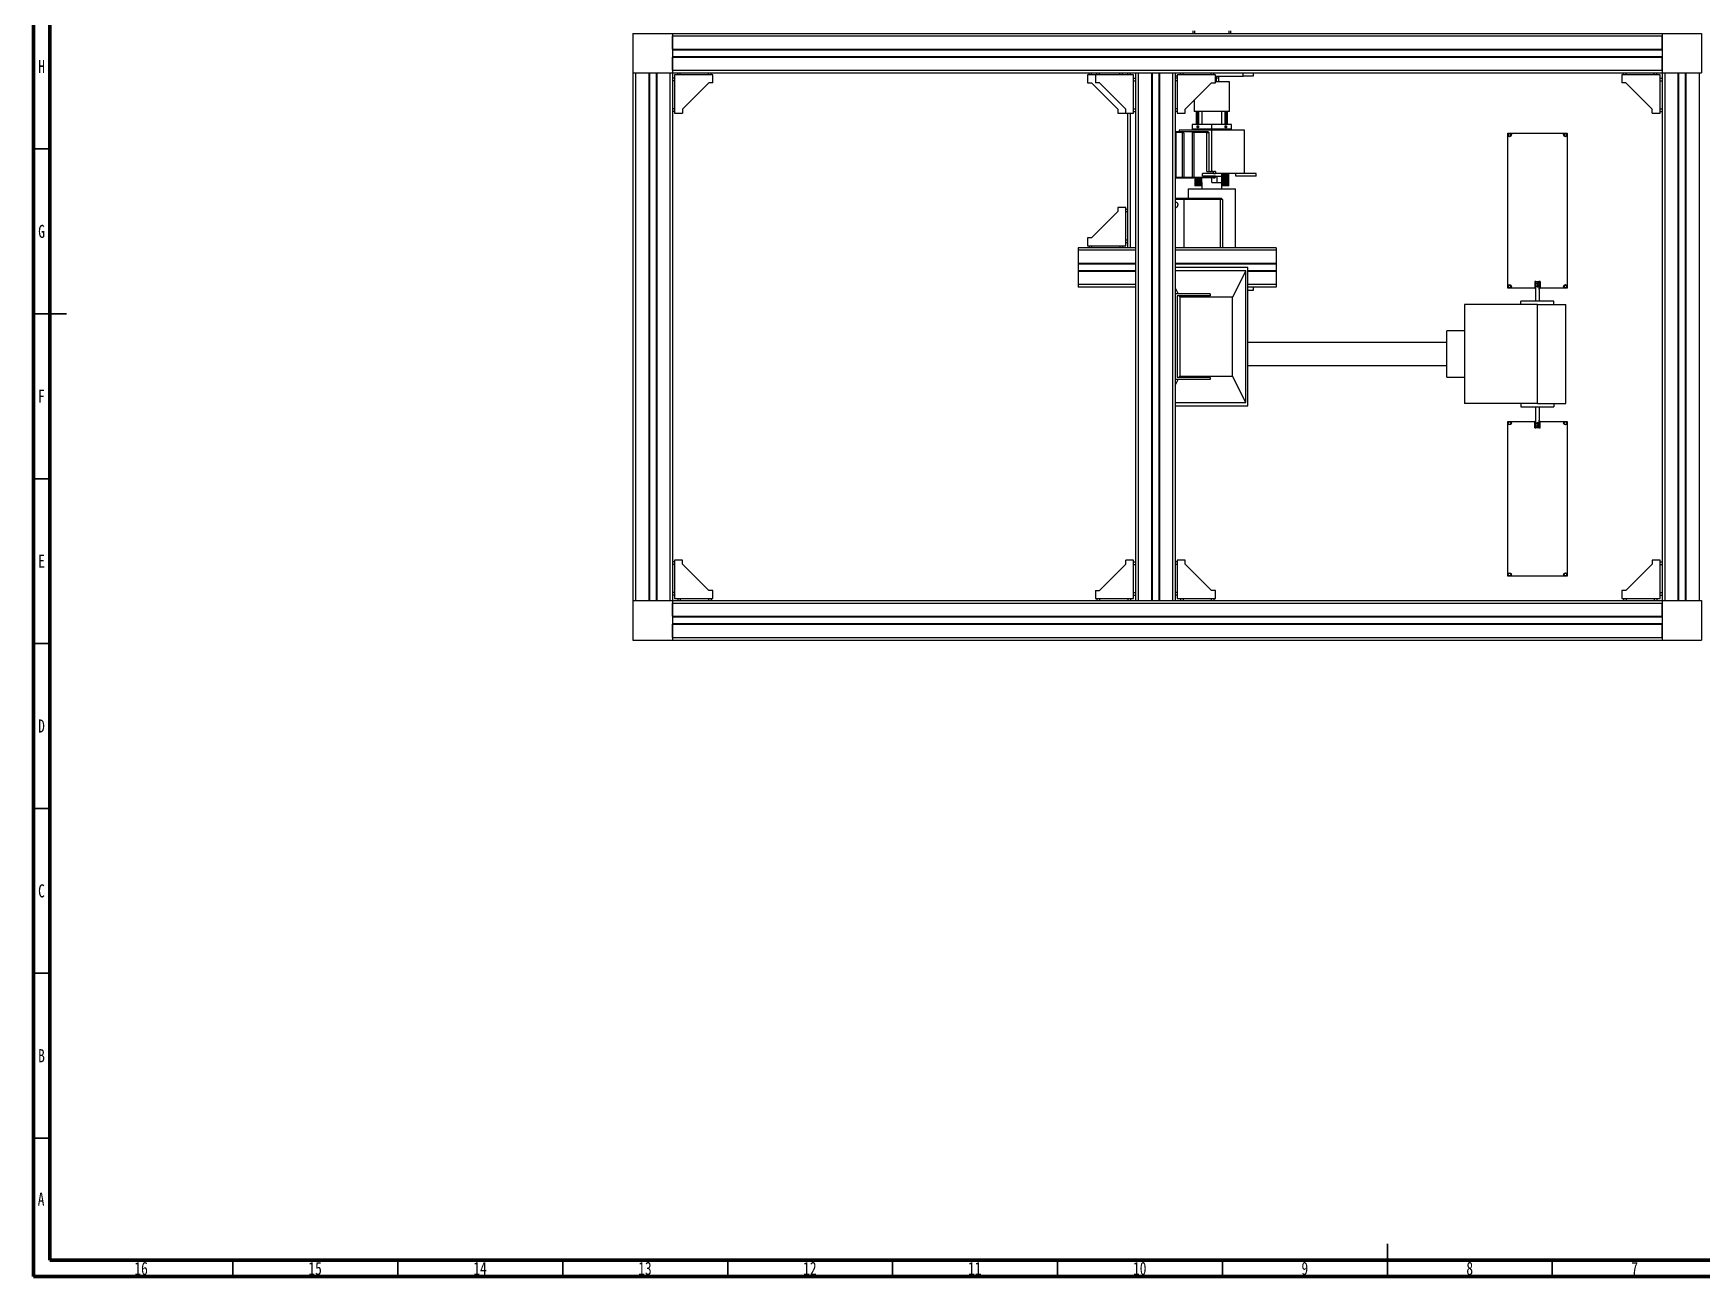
# Model space of a CAD drawing. Header units: millimetres. Extents: x 15 to 836, y 5 to 589.
# Drawn here: x 15 to 521, y 5 to 382 of the extents above; entities that cross this region are included whole.
import ezdxf

# ---------------------------------------------------------------- set-up
doc = ezdxf.new("R2010")
doc.units = ezdxf.units.MM
doc.styles.add('SLDTEXTSTYLE0', font='TXT', dxfattribs={"width": 0.75})

msp = doc.modelspace()

# ---------------------------------------------------------------- linework, layer by layer
at = {"color": 7, "linetype": 'Continuous', "lineweight": 70}
for p, q in [((15, 5), (15, 589)), ((20, 10), (20, 584)), ((831, 10), (20, 10)), ((836, 5), (15, 5))]:
    msp.add_line(p, q, dxfattribs=at)
at = {"color": 7, "linetype": 'Continuous', "lineweight": 25}
for p, q in [((196.77, 382.06), (196.77, 370.06)), ((196.77, 382.06), (208.77, 382.06)), ((208.77, 382.06), (208.77, 370.06)), ((208.77, 382.06), (508.77, 382.06)), ((208.77, 381.26), (508.77, 381.26)), ((208.77, 377.26), (208.77, 381.26)), ((366.57, 382.06), (366.57, 382.8)), ((366.97, 382.8), (366.97, 382.06)), ((377.57, 382.06), (377.57, 382.8)), ((377.97, 382.8), (377.97, 382.06)), ((508.77, 382.06), (520.77, 382.06)), ((508.77, 382.06), (508.77, 370.06)), ((508.77, 377.26), (508.77, 381.26)), ((520.77, 382.06), (520.77, 370.06)), ((208.77, 377.26), (508.77, 377.26)), ((208.77, 377.06), (508.77, 377.06)), ((208.77, 375.06), (508.77, 375.06)), ((208.77, 374.86), (508.77, 374.86)), ((208.77, 370.86), (208.77, 374.86)), ((508.77, 370.86), (508.77, 374.86)), ((196.77, 370.06), (208.77, 370.06)), ((196.77, 370.06), (196.77, 210.06)), ((197.57, 370.06), (197.57, 210.06)), ((197.57, 370.06), (201.57, 370.06)), ((201.57, 370.06), (201.57, 210.06)), ((201.77, 370.06), (201.77, 210.06)), ((203.77, 370.06), (203.77, 210.06)), ((203.97, 370.06), (203.97, 210.06)), ((203.97, 370.06), (207.97, 370.06)), ((207.97, 370.06), (207.97, 210.06)), ((208.77, 370.86), (508.77, 370.86)), ((208.77, 370.06), (208.77, 210.06)), ((208.77, 370.06), (349.17, 370.06)), ((220.97, 369.46), (209.37, 369.46)), ((209.37, 369.46), (209.37, 357.86)), ((210.34, 369.46), (210.34, 370.06)), ((211.14, 369.46), (211.14, 370.06)), ((219.69, 369.46), (219.69, 370.06)), ((220.49, 369.46), (220.49, 370.06)), ((220.97, 367.06), (220.97, 369.46)), ((334.57, 369.46), (334.57, 367.06)), ((336.97, 369.46), (334.57, 369.46)), ((335.04, 369.46), (335.04, 370.06)), ((335.84, 369.46), (335.84, 370.06)), ((336.97, 369.46), (336.97, 367.06)), ((348.57, 369.46), (336.97, 369.46)), ((337.44, 369.46), (337.44, 370.06)), ((338.24, 369.46), (338.24, 370.06)), ((344.39, 369.46), (344.39, 370.06)), ((345.19, 369.46), (345.19, 370.06)), ((346.77, 369.46), (346.77, 370.06)), ((346.79, 369.46), (346.79, 370.06)), ((347.59, 369.46), (347.59, 370.06)), ((348.57, 357.86), (348.57, 369.46)), ((349.17, 370.06), (349.17, 210.06)), ((349.17, 370.06), (349.97, 370.06)), ((349.97, 370.06), (349.97, 210.06)), ((349.97, 370.06), (353.97, 370.06)), ((353.97, 370.06), (353.97, 210.06)), ((353.97, 370.06), (354.17, 370.06)), ((354.17, 370.06), (354.17, 210.06)), ((354.17, 370.06), (356.17, 370.06)), ((356.17, 370.06), (356.17, 210.06)), ((356.17, 370.06), (356.37, 370.06)), ((356.37, 370.06), (356.37, 210.06)), ((356.37, 370.06), (360.37, 370.06)), ((360.37, 370.06), (360.37, 210.06)), ((360.37, 370.06), (361.17, 370.06)), ((361.17, 370.06), (361.17, 210.06)), ((361.17, 370.06), (508.77, 370.06)), ((361.77, 369.46), (361.77, 357.86)), ((373.37, 369.46), (361.77, 369.46)), ((362.74, 369.46), (362.74, 370.06)), ((363.54, 369.46), (363.54, 370.06)), ((372.09, 369.46), (372.09, 370.06)), ((372.89, 369.46), (372.89, 370.06)), ((373.37, 367.06), (373.37, 369.46)), ((381.77, 369.06), (381.77, 370.06)), ((384.77, 370.06), (384.77, 369.06)), ((496.57, 369.46), (496.57, 367.06)), ((508.17, 369.46), (496.57, 369.46)), ((497.04, 369.46), (497.04, 370.06)), ((497.84, 369.46), (497.84, 370.06)), ((506.39, 369.46), (506.39, 370.06)), ((507.19, 369.46), (507.19, 370.06)), ((508.17, 357.86), (508.17, 369.46)), ((508.77, 370.06), (520.77, 370.06)), ((508.77, 370.06), (508.77, 210.06)), ((509.57, 370.06), (509.57, 210.06)), ((509.57, 370.06), (513.57, 370.06)), ((513.57, 370.06), (513.57, 210.06)), ((513.77, 370.06), (513.77, 210.06)), ((515.77, 370.06), (515.77, 210.06)), ((515.97, 370.06), (515.97, 210.06)), ((515.97, 370.06), (519.97, 370.06)), ((519.97, 370.06), (519.97, 210.06)), ((209.37, 368.49), (208.77, 368.49)), ((209.37, 367.69), (208.77, 367.69)), ((219.77, 367.06), (211.77, 359.06)), ((220.97, 367.06), (219.77, 367.06)), ((334.57, 367.06), (335.77, 367.06)), ((335.77, 367.06), (343.77, 359.06)), ((338.17, 367.06), (336.97, 367.06)), ((346.17, 359.06), (338.17, 367.06)), ((348.57, 368.49), (349.17, 368.49)), ((348.57, 367.69), (349.17, 367.69)), ((361.77, 369.06), (361.17, 369.06)), ((361.77, 368.49), (361.17, 368.49)), ((361.77, 367.69), (361.17, 367.69)), ((364.17, 359.06), (372.17, 367.06)), ((372.17, 367.06), (373.37, 367.06)), ((373.37, 369.06), (381.77, 369.06)), ((377.67, 367.4), (373.37, 367.4)), ((373.57, 368.5), (373.57, 367.4)), ((374.27, 368.5), (373.57, 368.5)), ((373.67, 369), (373.67, 369.06)), ((374.27, 369), (373.67, 369)), ((374.27, 369), (374.27, 368.5)), ((374.27, 368.5), (374.27, 367.4)), ((377.67, 358.4), (377.67, 367.4)), ((384.77, 369.06), (381.77, 369.06)), ((497.77, 367.06), (496.57, 367.06)), ((505.77, 359.06), (497.77, 367.06)), ((508.17, 368.49), (508.77, 368.49)), ((508.17, 367.69), (508.77, 367.69)), ((209.37, 359.14), (208.77, 359.14)), ((348.57, 359.14), (349.17, 359.14)), ((361.77, 359.14), (361.17, 359.14)), ((366.87, 361.76), (366.87, 358.4)), ((508.17, 359.14), (508.77, 359.14)), ((209.37, 358.34), (208.77, 358.34)), ((209.37, 357.86), (211.77, 357.86)), ((211.77, 359.06), (211.77, 357.86)), ((343.77, 359.06), (343.77, 357.86)), ((343.77, 357.86), (346.17, 357.86)), ((346.17, 357.86), (346.17, 359.06)), ((346.17, 357.86), (348.57, 357.86)), ((346.77, 317.06), (346.77, 357.86)), ((347.57, 317.06), (347.57, 357.86)), ((348.57, 358.34), (349.17, 358.34)), ((361.77, 358.34), (361.17, 358.34)), ((361.77, 357.86), (364.17, 357.86)), ((364.17, 357.86), (364.17, 359.06)), ((366.27, 354.44), (366.27, 353.04)), ((372.27, 354.44), (366.27, 354.44)), ((377.67, 358.4), (366.87, 358.4)), ((367.5, 358.24), (367.5, 354.44)), ((367.5, 358.24), (367.67, 358.24)), ((367.67, 358.24), (367.67, 354.44)), ((367.67, 358.24), (367.88, 358.24)), ((367.88, 358.24), (368.09, 358.24)), ((367.88, 358.24), (367.88, 354.44)), ((368.08, 358.24), (368.29, 358.24)), ((368.09, 354.44), (368.09, 358.24)), ((368.29, 354.44), (368.29, 358.24)), ((368.29, 358.24), (368.34, 358.24)), ((368.34, 354.44), (368.34, 358.24)), ((369.27, 358.4), (369.27, 354.44)), ((372.27, 353.04), (372.27, 354.44)), ((378.27, 354.44), (372.27, 354.44)), ((375.27, 354.44), (375.27, 358.4)), ((376.19, 358.24), (376.19, 354.44)), ((376.19, 358.24), (376.4, 358.24)), ((376.4, 358.24), (376.61, 358.24)), ((376.4, 358.24), (376.4, 354.44)), ((376.61, 354.44), (376.61, 358.24)), ((376.61, 358.24), (376.76, 358.24)), ((376.76, 358.24), (376.97, 358.24)), ((376.76, 358.24), (376.76, 354.44)), ((376.97, 354.44), (376.97, 358.24)), ((376.97, 358.24), (377.03, 358.24)), ((377.03, 354.44), (377.03, 358.24)), ((378.27, 353.04), (378.27, 354.44)), ((505.77, 357.86), (505.77, 359.06)), ((505.77, 357.86), (508.17, 357.86)), ((508.17, 358.34), (508.77, 358.34)), ((362.17, 352.24), (361.17, 352.24)), ((361.17, 352.21), (363.39, 352.21)), ((361.37, 352.01), (361.37, 338.41)), ((363.34, 352.01), (361.37, 352.01)), ((362.37, 352.72), (362.37, 352.23)), ((372.27, 352.72), (362.37, 352.72)), ((363.34, 338.41), (363.34, 352.01)), ((366.39, 352.2), (363.39, 352.21)), ((363.39, 352.21), (363.76, 351.83)), ((363.76, 351.83), (363.76, 338.41)), ((372.27, 353.04), (366.27, 353.04)), ((366.39, 352.2), (370.8, 352.2)), ((366.41, 352.17), (366.39, 352.2)), ((366.41, 338.4), (366.41, 352.17)), ((370.8, 352), (366.83, 352)), ((366.83, 352), (366.83, 338.4)), ((366.87, 353.04), (366.87, 352.72)), ((368.26, 353.74), (367.8, 353.74)), ((370.8, 352.2), (370.8, 352)), ((370.8, 340.2), (370.8, 352)), ((371.2, 352.2), (371.4, 352)), ((371.2, 352.2), (371.2, 352.2)), ((371.2, 352.2), (371.4, 352)), ((371.4, 352), (371.4, 340.2)), ((371.4, 352), (371.4, 352)), ((378.27, 353.04), (372.27, 353.04)), ((372.27, 352.72), (372.27, 353.04)), ((382.17, 352.72), (372.27, 352.72)), ((372.27, 340.2), (372.27, 352.72)), ((376.27, 353.74), (376.74, 353.74)), ((377.67, 352.72), (377.67, 353.04)), ((382.17, 339.6), (382.17, 352.72)), ((462, 351.79), (480, 351.79)), ((462, 304.79), (462, 351.79)), ((480, 351.79), (480, 304.79)), ((372.8, 339.6), (369.4, 339.6)), ((369.4, 338.8), (369.4, 339.6)), ((370.8, 340.2), (372.8, 340.2)), ((371.42, 340.2), (371.4, 340.2)), ((372.8, 339.6), (372.8, 340.2)), ((373.4, 340.2), (373.4, 340.2)), ((373.4, 340.2), (373.4, 339.6)), ((381.97, 339.6), (373.4, 339.6)), ((375.27, 338.8), (375.27, 339.6)), ((375.38, 339.6), (375.38, 335.8)), ((375.59, 335.8), (375.59, 339.6)), ((375.8, 335.8), (375.8, 339.6)), ((375.85, 339.6), (375.85, 335.8)), ((375.98, 339.6), (375.98, 335.8)), ((376.19, 335.8), (376.19, 339.6)), ((376.4, 335.8), (376.4, 339.6)), ((376.41, 339.6), (376.41, 335.8)), ((376.54, 339.6), (376.54, 335.8)), ((376.75, 335.8), (376.75, 339.6)), ((376.96, 335.8), (376.96, 339.6)), ((376.97, 339.6), (376.97, 335.8)), ((377.18, 335.8), (377.18, 339.6)), ((377.39, 335.8), (377.39, 339.6)), ((379.57, 338.8), (379.57, 339.6)), ((385.67, 339.6), (381.97, 339.6)), ((385.67, 338.8), (385.67, 339.6)), ((363.67, 338.21), (361.17, 338.21)), ((362.17, 338.17), (361.17, 338.17)), ((361.37, 338.41), (363.34, 338.41)), ((362.17, 338.21), (362.17, 338.17)), ((362.17, 338.17), (362.21, 338.21)), ((363.57, 338.45), (363.67, 338.21)), ((366.67, 338.2), (363.67, 338.21)), ((363.76, 338.41), (366.41, 338.4)), ((365.07, 334.86), (365.07, 332.06)), ((365.07, 334.86), (379.47, 334.86)), ((366.6, 338.35), (366.67, 338.2)), ((372.8, 338.2), (366.67, 338.2)), ((366.83, 338.4), (372.8, 338.4)), ((367.14, 338.2), (367.14, 335.8)), ((367.35, 335.8), (367.14, 335.8)), ((367.35, 335.8), (367.35, 338.2)), ((367.56, 335.8), (367.35, 335.8)), ((367.56, 335.8), (367.56, 338.2)), ((367.58, 338.2), (367.58, 335.8)), ((367.71, 335.8), (367.58, 335.8)), ((367.71, 338.2), (367.71, 335.8)), ((367.92, 335.8), (367.71, 335.8)), ((367.92, 335.8), (367.92, 338.2)), ((368.13, 335.8), (367.92, 335.8)), ((368.13, 335.8), (368.13, 338.2)), ((368.13, 338.2), (368.13, 335.8)), ((368.26, 335.8), (368.13, 335.8)), ((368.26, 338.2), (368.26, 335.8)), ((368.47, 335.8), (368.26, 335.8)), ((368.47, 335.8), (368.47, 338.2)), ((368.68, 335.8), (368.47, 335.8)), ((368.68, 335.8), (368.68, 338.2)), ((368.74, 338.2), (368.74, 335.8)), ((368.95, 335.8), (368.74, 335.8)), ((368.95, 335.8), (368.95, 338.2)), ((369.16, 335.8), (368.95, 335.8)), ((369.16, 335.8), (369.16, 338.2)), ((369.27, 336.8), (369.27, 338.2)), ((369.27, 336.8), (369.27, 334.86)), ((372.8, 338.8), (369.4, 338.8)), ((371.4, 338.8), (372.8, 338.8)), ((372.27, 336.8), (372.27, 338.2)), ((372.27, 336.8), (375.27, 336.8)), ((372.8, 338.4), (372.8, 338.8)), ((372.8, 338.4), (372.8, 338.2)), ((372.96, 338.8), (375.27, 338.8)), ((373.4, 338.4), (373.2, 338.2)), ((373.4, 338.8), (373.4, 338.8)), ((373.4, 338.8), (373.4, 338.4)), ((373.87, 336.8), (373.87, 338.8)), ((375.27, 336.8), (375.27, 338.8)), ((375.27, 334.86), (375.27, 336.8)), ((375.59, 335.8), (375.38, 335.8)), ((375.8, 335.8), (375.59, 335.8)), ((375.98, 335.8), (375.85, 335.8)), ((376.19, 335.8), (375.98, 335.8)), ((376.4, 335.8), (376.19, 335.8)), ((376.54, 335.8), (376.41, 335.8)), ((376.75, 335.8), (376.54, 335.8)), ((376.96, 335.8), (376.75, 335.8)), ((377.18, 335.8), (376.97, 335.8)), ((377.39, 335.8), (377.18, 335.8)), ((379.47, 317.06), (379.47, 334.86)), ((385.67, 338.8), (379.57, 338.8)), ((346.17, 329.26), (343.77, 329.26)), ((343.77, 329.26), (343.77, 328.06)), ((346.17, 317.66), (346.17, 329.26)), ((346.17, 328.79), (346.77, 328.79)), ((361.17, 332.06), (363.77, 332.06)), ((363.77, 331.66), (361.17, 331.66)), ((363.77, 331.66), (363.77, 332.06)), ((363.77, 332.06), (374.87, 332.06)), ((374.87, 331.66), (363.77, 331.66)), ((363.77, 331.66), (363.77, 317.06)), ((374.87, 331.66), (374.87, 332.06)), ((374.87, 332.06), (375.07, 332.06)), ((375.47, 331.66), (374.87, 331.66)), ((374.87, 317.06), (374.87, 331.66)), ((375.47, 331.66), (375.07, 332.06)), ((375.47, 331.66), (375.47, 317.06)), ((343.77, 328.06), (335.77, 320.06)), ((346.17, 327.99), (346.77, 327.99)), ((335.77, 320.06), (334.57, 320.06)), ((334.57, 320.06), (334.57, 317.66)), ((346.17, 319.44), (346.77, 319.44)), ((346.17, 318.64), (346.77, 318.64)), ((346.77, 317.06), (331.77, 317.06)), ((331.77, 317.06), (331.77, 316.26)), ((331.77, 316.26), (331.77, 312.26)), ((349.17, 316.26), (331.77, 316.26)), ((334.57, 317.66), (346.17, 317.66)), ((335.04, 317.66), (335.04, 317.06)), ((335.84, 317.66), (335.84, 317.06)), ((344.39, 317.66), (344.39, 317.06)), ((345.19, 317.66), (345.19, 317.06)), ((347.57, 317.06), (346.77, 317.06)), ((349.17, 317.06), (347.57, 317.06)), ((391.77, 317.06), (361.17, 317.06)), ((391.77, 316.26), (361.17, 316.26)), ((391.77, 317.06), (391.77, 316.26)), ((391.77, 316.26), (391.77, 312.26)), ((349.17, 312.26), (331.77, 312.26)), ((331.77, 312.26), (331.77, 312.06)), ((349.17, 312.06), (331.77, 312.06)), ((331.77, 312.06), (331.77, 310.06)), ((349.17, 310.06), (331.77, 310.06)), ((331.77, 310.06), (331.77, 309.86)), ((349.17, 309.86), (331.77, 309.86)), ((331.77, 309.86), (331.77, 305.86)), ((391.77, 312.26), (361.17, 312.26)), ((391.77, 312.06), (361.17, 312.06)), ((383.17, 311.06), (361.17, 311.06)), ((382.57, 310.06), (361.17, 310.06)), ((382.57, 310.06), (378.57, 302.06)), ((382.57, 270.06), (382.57, 310.06)), ((383.17, 269.06), (383.17, 311.06)), ((391.77, 310.06), (383.17, 310.06)), ((391.77, 309.86), (383.17, 309.86)), ((391.77, 312.26), (391.77, 312.06)), ((391.77, 312.06), (391.77, 310.06)), ((391.77, 310.06), (391.77, 309.86)), ((391.77, 309.86), (391.77, 305.86)), ((331.77, 305.86), (331.77, 305.06)), ((349.17, 305.86), (331.77, 305.86)), ((349.17, 305.06), (331.77, 305.06)), ((361.17, 304.86), (362.07, 303.06)), ((391.77, 305.86), (383.17, 305.86)), ((391.77, 305.06), (383.17, 305.06)), ((384.77, 304.06), (383.17, 304.06)), ((384.77, 305.06), (384.77, 304.06)), ((391.77, 305.86), (391.77, 305.06)), ((470.2, 304.79), (462, 304.79)), ((470.55, 306.79), (470.2, 306.79)), ((470.2, 306.79), (470.2, 304.79)), ((470.2, 304.79), (470.43, 304.79)), ((470.4, 304.39), (470.4, 300.8)), ((470.43, 304.39), (470.4, 304.39)), ((470.43, 306.79), (470.43, 304.39)), ((470.55, 306.79), (471.44, 306.79)), ((471.8, 306.79), (471.44, 306.79)), ((471.56, 304.39), (471.56, 306.79)), ((471.56, 304.79), (471.8, 304.79)), ((471.6, 304.39), (471.56, 304.39)), ((471.6, 300.8), (471.6, 304.39)), ((471.8, 306.79), (471.8, 304.79)), ((480, 304.79), (471.8, 304.79)), ((371.77, 303.06), (361.17, 303.06)), ((361.77, 302.46), (361.77, 277.66)), ((371.77, 302.46), (361.77, 302.46)), ((362.37, 302.46), (362.57, 302.06)), ((378.57, 302.06), (362.57, 302.06)), ((362.57, 302.06), (362.57, 278.06)), ((369.57, 302.46), (369.57, 302.06)), ((371.57, 302.06), (371.57, 302.46)), ((371.77, 303.06), (371.77, 302.46)), ((378.57, 278.06), (378.57, 302.06)), ((471, 299.8), (448.87, 299.8)), ((448.87, 299.8), (448.87, 269.8)), ((466, 299.8), (466, 300.8)), ((476, 300.8), (466, 300.8)), ((471, 269.8), (471, 299.8)), ((471, 299.8), (479.6, 299.8)), ((476, 299.8), (476, 300.8)), ((479.6, 269.8), (479.6, 299.8)), ((443.47, 288.3), (383.17, 288.3)), ((448.87, 291.8), (443.47, 291.8)), ((443.47, 284.8), (443.47, 291.8)), ((443.47, 277.8), (443.47, 284.8)), ((383.17, 281.3), (443.47, 281.3)), ((361.17, 275.26), (362.07, 277.06)), ((371.77, 277.06), (361.17, 277.06)), ((371.77, 277.66), (361.77, 277.66)), ((362.37, 277.66), (362.57, 278.06)), ((362.57, 278.06), (378.57, 278.06)), ((369.57, 278.06), (369.57, 277.66)), ((371.57, 277.66), (371.57, 278.06)), ((371.77, 277.66), (371.77, 277.06)), ((382.57, 270.06), (378.57, 278.06)), ((443.47, 277.8), (448.87, 277.8)), ((361.17, 270.06), (382.57, 270.06)), ((361.17, 269.06), (383.17, 269.06)), ((471, 269.8), (448.87, 269.8)), ((466, 269.8), (466, 268.8)), ((466, 268.8), (476, 268.8)), ((470.4, 268.8), (470.4, 264.79)), ((471, 269.8), (479.6, 269.8)), ((471.6, 264.79), (471.6, 268.8)), ((476, 269.8), (476, 268.8)), ((462, 217.39), (462, 264.39)), ((462, 264.39), (470.2, 264.39)), ((470.2, 262.39), (470.2, 264.39)), ((470.43, 264.39), (470.2, 264.39)), ((470.4, 264.79), (470.43, 264.79)), ((470.43, 264.79), (470.43, 262.39)), ((471.56, 264.79), (471.6, 264.79)), ((471.56, 262.39), (471.56, 264.79)), ((471.8, 264.39), (471.56, 264.39)), ((471.8, 262.39), (471.8, 264.39)), ((471.8, 264.39), (480, 264.39)), ((480, 264.39), (480, 217.39)), ((470.2, 262.39), (470.55, 262.39)), ((471.44, 262.39), (470.55, 262.39)), ((471.44, 262.39), (471.8, 262.39)), ((209.37, 221.79), (208.77, 221.79)), ((209.37, 220.99), (208.77, 220.99)), ((209.37, 222.26), (209.37, 210.66)), ((211.77, 222.26), (209.37, 222.26)), ((211.77, 221.06), (211.77, 222.26)), ((219.77, 213.06), (211.77, 221.06)), ((338.17, 213.06), (346.17, 221.06)), ((348.57, 222.26), (346.17, 222.26)), ((346.17, 221.06), (346.17, 222.26)), ((348.57, 210.66), (348.57, 222.26)), ((348.57, 221.79), (349.17, 221.79)), ((348.57, 220.99), (349.17, 220.99)), ((361.77, 221.79), (361.17, 221.79)), ((361.77, 220.99), (361.17, 220.99)), ((361.77, 222.26), (361.77, 210.66)), ((364.17, 222.26), (361.77, 222.26)), ((364.17, 221.06), (364.17, 222.26)), ((372.17, 213.06), (364.17, 221.06)), ((505.77, 221.06), (497.77, 213.06)), ((508.17, 222.26), (505.77, 222.26)), ((505.77, 222.26), (505.77, 221.06)), ((508.17, 210.66), (508.17, 222.26)), ((508.17, 221.79), (508.77, 221.79)), ((508.17, 220.99), (508.77, 220.99)), ((209.37, 212.44), (208.77, 212.44)), ((220.97, 213.06), (219.77, 213.06)), ((220.97, 210.66), (220.97, 213.06)), ((336.97, 213.06), (338.17, 213.06)), ((336.97, 213.06), (336.97, 210.66)), ((348.57, 212.44), (349.17, 212.44)), ((361.77, 212.44), (361.17, 212.44)), ((373.37, 213.06), (372.17, 213.06)), ((373.37, 210.66), (373.37, 213.06)), ((480, 217.39), (462, 217.39)), ((496.57, 213.06), (496.57, 210.66)), ((497.77, 213.06), (496.57, 213.06)), ((508.17, 212.44), (508.77, 212.44)), ((196.77, 210.06), (196.77, 198.06)), ((196.77, 210.06), (208.77, 210.06)), ((197.57, 210.06), (201.57, 210.06)), ((203.97, 210.06), (207.97, 210.06)), ((209.37, 211.64), (208.77, 211.64)), ((208.77, 210.06), (208.77, 198.06)), ((208.77, 210.06), (349.17, 210.06)), ((208.77, 209.26), (508.77, 209.26)), ((208.77, 205.26), (208.77, 209.26)), ((209.37, 210.66), (220.97, 210.66)), ((210.34, 210.66), (210.34, 210.06)), ((211.14, 210.66), (211.14, 210.06)), ((219.69, 210.66), (219.69, 210.06)), ((220.49, 210.66), (220.49, 210.06)), ((336.97, 210.66), (348.57, 210.66)), ((337.44, 210.66), (337.44, 210.06)), ((338.24, 210.66), (338.24, 210.06)), ((346.79, 210.66), (346.79, 210.06)), ((347.59, 210.66), (347.59, 210.06)), ((348.57, 211.64), (349.17, 211.64)), ((349.17, 210.06), (349.97, 210.06)), ((349.97, 210.06), (353.97, 210.06)), ((353.97, 210.06), (354.17, 210.06)), ((354.17, 210.06), (356.17, 210.06)), ((356.17, 210.06), (356.37, 210.06)), ((356.37, 210.06), (360.37, 210.06)), ((360.37, 210.06), (361.17, 210.06)), ((361.77, 211.64), (361.17, 211.64)), ((361.17, 210.06), (508.77, 210.06)), ((361.77, 210.66), (373.37, 210.66)), ((362.74, 210.66), (362.74, 210.06)), ((363.54, 210.66), (363.54, 210.06)), ((372.09, 210.66), (372.09, 210.06)), ((372.89, 210.66), (372.89, 210.06)), ((496.57, 210.66), (508.17, 210.66)), ((497.04, 210.66), (497.04, 210.06)), ((497.84, 210.66), (497.84, 210.06)), ((506.39, 210.66), (506.39, 210.06)), ((507.19, 210.66), (507.19, 210.06)), ((508.17, 211.64), (508.77, 211.64)), ((508.77, 210.06), (508.77, 198.06)), ((508.77, 210.06), (520.77, 210.06)), ((508.77, 205.26), (508.77, 209.26)), ((509.57, 210.06), (513.57, 210.06)), ((515.97, 210.06), (519.97, 210.06)), ((520.77, 210.06), (520.77, 198.06)), ((208.77, 205.26), (508.77, 205.26)), ((208.77, 205.06), (508.77, 205.06)), ((208.77, 203.06), (508.77, 203.06)), ((208.77, 202.86), (508.77, 202.86)), ((208.77, 198.86), (208.77, 202.86)), ((508.77, 198.86), (508.77, 202.86)), ((196.77, 198.06), (208.77, 198.06)), ((208.77, 198.86), (508.77, 198.86)), ((208.77, 198.06), (508.77, 198.06)), ((508.77, 198.06), (520.77, 198.06))]:
    msp.add_line(p, q, dxfattribs=at)
at = {"color": 7, "linetype": 'Continuous', "lineweight": 35}
for p, q in [((20, 347), (15, 347)), ((15, 297), (25, 297)), ((20, 297), (15, 297)), ((20, 247), (15, 247)), ((20, 197), (15, 197)), ((20, 147), (15, 147)), ((20, 97), (15, 97)), ((20, 47), (15, 47)), ((425.5, 5), (425.5, 15)), ((75.5, 10), (75.5, 5)), ((125.5, 10), (125.5, 5)), ((175.5, 10), (175.5, 5)), ((225.5, 10), (225.5, 5)), ((275.5, 10), (275.5, 5)), ((325.5, 10), (325.5, 5)), ((375.5, 10), (375.5, 5)), ((425.5, 10), (425.5, 5)), ((475.5, 10), (475.5, 5))]:
    msp.add_line(p, q, dxfattribs=at)
at = {"color": 7, "linetype": 'Continuous', "lineweight": 25, "flags": 128}
for points in [[(370.86, 352.2), (369.98, 352.2), (369.13, 352.2), (368.29, 352.2), (367.49, 352.21), (366.73, 352.21), (366, 352.21), (365.33, 352.21), (364.71, 352.21), (364.15, 352.22), (363.65, 352.22), (363.22, 352.22), (362.86, 352.22), (362.57, 352.23), (362.36, 352.23), (362.23, 352.23), (362.17, 352.24)], [(372.27, 340.2), (372.44, 340.2), (372.58, 340.2), (372.67, 340.2), (372.71, 340.2), (372.67, 340.2), (372.58, 340.2), (372.44, 340.2), (372.27, 340.2), (372.1, 340.2), (371.96, 340.2), (371.86, 340.2), (371.83, 340.2), (371.86, 340.2), (371.96, 340.2), (372.1, 340.2), (372.27, 340.2)], [(369.4, 338.8), (369.65, 338.8), (369.9, 338.8), (370.14, 338.8), (370.39, 338.8), (370.65, 338.8), (370.9, 338.8), (371.15, 338.8), (371.4, 338.8)], [(372.27, 338.8), (372.44, 338.8), (372.58, 338.8), (372.67, 338.8), (372.71, 338.8), (372.67, 338.8), (372.58, 338.8), (372.44, 338.8), (372.27, 338.8), (372.1, 338.8), (371.96, 338.8), (371.86, 338.8), (371.83, 338.8), (371.86, 338.8), (371.96, 338.8), (372.1, 338.8), (372.27, 338.8)]]:
    msp.add_lwpolyline(points, dxfattribs=at)
at = {"color": 7, "linetype": 'Continuous', "lineweight": 25}
for centre, radius in [((462.54, 351.25), 0.54), ((462.54, 351.25), 0.463), ((462.54, 351.25), 0.4), ((479.46, 351.25), 0.54), ((479.46, 351.25), 0.463), ((479.46, 351.25), 0.4), ((462.54, 305.33), 0.54), ((462.54, 305.33), 0.463), ((462.54, 305.33), 0.4), ((479.46, 305.33), 0.54), ((479.46, 305.33), 0.463), ((479.46, 305.33), 0.4), ((462.54, 263.85), 0.54), ((462.54, 263.85), 0.463), ((462.54, 263.85), 0.4), ((479.46, 263.85), 0.54), ((479.46, 263.85), 0.463), ((479.46, 263.85), 0.4), ((462.54, 217.93), 0.54), ((462.54, 217.93), 0.463), ((462.54, 217.93), 0.4), ((479.46, 217.93), 0.54), ((479.46, 217.93), 0.463), ((479.46, 217.93), 0.4)]:
    msp.add_circle(centre, radius, dxfattribs=at)
for centre, radius, start, end in [((370.9, 380.87), 28.67, 269.8002, 270.5996), ((370.95, 395), 43, 269.8002, 270.5996), ((370.94, 328.83), 23.37, 89.348, 90.1921), ((370.95, 383.2), 43, 269.8002, 270.5996), ((372.95, 383.2), 43, 269.8002, 270.5996), ((372.95, 382.6), 43, 269.8002, 270.5996), ((373.01, 303.7), 36.5, 89.3815, 90.1218), ((366.24, 55.4), 282.79, 89.8957, 90.8246), ((372.95, 295.8), 43, 89.4004, 90.1998), ((372.95, 381.8), 43, 269.8002, 270.5996), ((372.95, 381.4), 43, 269.8002, 270.5996), ((372.9, 366.87), 28.67, 269.8002, 270.5996)]:
    msp.add_arc(centre, radius, start, end, dxfattribs=at)
for centre, major_axis, ratio, start_param, end_param in [((361.37, 351.4), (0, 0.602), 0.99653, 0, 0.339837), ((363.34, 351.4), (0, 0.602), 0.99653, 5.497787, 6.283185), ((366.83, 352.6), (0, 0.602), 0.99653, 2.356194, 3.141593), ((361.37, 339), (0.6, 0), 0.996506, 4.372552, 4.712389), ((363.34, 339), (0.6, 0), 0.996506, 4.712389, 5.105088), ((363.34, 339), (0.555, -0.553), 0.412764, 5.495321, 5.88802), ((366.83, 337.8), (0.555, -0.553), 0.412764, 2.353728, 2.746427), ((366.83, 337.8), (0.6, 0), 0.996506, 1.570796, 1.963495)]:
    msp.add_ellipse(centre, major_axis=major_axis, ratio=ratio, start_param=start_param, end_param=end_param, dxfattribs=at)
for points, knots in [([(373.67, 369), (373.67, 369), (373.66, 369), (373.65, 368.96), (373.62, 368.86), (373.59, 368.73), (373.58, 368.6), (373.58, 368.53), (373.57, 368.5)], [0, 0, 0, 0, 0.12195, 0.250744, 0.500516, 0.749818, 0.878992, 1, 1, 1, 1]), ([(367.8, 353.74), (367.8, 353.78), (367.81, 353.87), (367.86, 353.98), (367.93, 354.05), (368.02, 354.08), (368.12, 354.05), (368.2, 353.98), (368.25, 353.87), (368.26, 353.78), (368.26, 353.74)], [0, 0, 0, 0, 0.125082, 0.250057, 0.374976, 0.499888, 0.624855, 0.749931, 0.875024, 1, 1, 1, 1]), ([(376.27, 353.74), (376.27, 353.78), (376.28, 353.87), (376.34, 353.98), (376.42, 354.05), (376.51, 354.08), (376.6, 354.05), (376.68, 353.98), (376.73, 353.87), (376.73, 353.78), (376.74, 353.74)], [0, 0, 0, 0, 0.125082, 0.250057, 0.374976, 0.499888, 0.624855, 0.749931, 0.875024, 1, 1, 1, 1]), ([(368.26, 353.74), (368.26, 353.7), (368.25, 353.61), (368.2, 353.5), (368.12, 353.43), (368.02, 353.4), (367.93, 353.43), (367.86, 353.5), (367.81, 353.61), (367.8, 353.7), (367.8, 353.74)], [0, 0, 0, 0, 0.124891, 0.24978, 0.374712, 0.499742, 0.624816, 0.749778, 0.874674, 1, 1, 1, 1]), ([(376.74, 353.74), (376.73, 353.7), (376.73, 353.61), (376.68, 353.5), (376.6, 353.43), (376.51, 353.4), (376.42, 353.43), (376.34, 353.5), (376.28, 353.61), (376.27, 353.7), (376.27, 353.74)], [0, 0, 0, 0, 0.124891, 0.24978, 0.374712, 0.499742, 0.624816, 0.749778, 0.874674, 1, 1, 1, 1]), ([(361.17, 329.23), (361.19, 329.23), (361.28, 329.21), (361.47, 329.27), (361.72, 329.45), (361.9, 329.66), (362, 329.86), (362.03, 330.05), (362.01, 330.24), (361.91, 330.45), (361.72, 330.68), (361.46, 330.85), (361.26, 330.93), (361.18, 330.89), (361.17, 330.89)], [0, 0, 0, 0, 0.03603, 0.163274, 0.284387, 0.380094, 0.443437, 0.494925, 0.546528, 0.610714, 0.708394, 0.842239, 0.976489, 1, 1, 1, 1]), ([(471, 306.39), (471.02, 306.38), (471.06, 306.38), (471.12, 306.35), (471.17, 306.3), (471.19, 306.24), (471.2, 306.17), (471.18, 306.1), (471.15, 306.05), (471.1, 306.01), (471.03, 305.98), (470.96, 305.98), (470.9, 306.01), (470.85, 306.05), (470.81, 306.1), (470.79, 306.17), (470.8, 306.24), (470.83, 306.3), (470.87, 306.34), (470.93, 306.38), (470.97, 306.38), (471, 306.39)], [0, 0, 0, 0, 0.051721, 0.103381, 0.156663, 0.211449, 0.264367, 0.314887, 0.366242, 0.420274, 0.474812, 0.526979, 0.577655, 0.629681, 0.684062, 0.738299, 0.78975, 0.840251, 0.892967, 0.947713, 1, 1, 1, 1]), ([(471, 305.59), (471.02, 305.58), (471.06, 305.58), (471.12, 305.55), (471.17, 305.5), (471.19, 305.44), (471.2, 305.37), (471.18, 305.3), (471.15, 305.25), (471.1, 305.21), (471.03, 305.18), (470.96, 305.18), (470.9, 305.21), (470.85, 305.25), (470.81, 305.3), (470.79, 305.37), (470.8, 305.44), (470.83, 305.5), (470.87, 305.54), (470.93, 305.58), (470.97, 305.58), (471, 305.59)], [0, 0, 0, 0, 0.051721, 0.103381, 0.156663, 0.211449, 0.264367, 0.314887, 0.366242, 0.420274, 0.474812, 0.526979, 0.577655, 0.629681, 0.684062, 0.738299, 0.78975, 0.840251, 0.892967, 0.947713, 1, 1, 1, 1]), ([(471, 263.99), (471.02, 263.98), (471.06, 263.98), (471.12, 263.95), (471.17, 263.9), (471.19, 263.84), (471.2, 263.77), (471.18, 263.7), (471.15, 263.65), (471.1, 263.61), (471.03, 263.58), (470.96, 263.58), (470.9, 263.61), (470.85, 263.65), (470.81, 263.7), (470.79, 263.77), (470.8, 263.84), (470.83, 263.9), (470.87, 263.94), (470.93, 263.98), (470.97, 263.98), (471, 263.99)], [0, 0, 0, 0, 0.051721, 0.103381, 0.156663, 0.211449, 0.264367, 0.314887, 0.366242, 0.420274, 0.474812, 0.526979, 0.577655, 0.629681, 0.684062, 0.738299, 0.78975, 0.840251, 0.892967, 0.947713, 1, 1, 1, 1]), ([(471, 263.19), (471.02, 263.18), (471.06, 263.18), (471.12, 263.15), (471.17, 263.1), (471.19, 263.04), (471.2, 262.97), (471.18, 262.9), (471.15, 262.85), (471.1, 262.81), (471.03, 262.78), (470.96, 262.78), (470.9, 262.81), (470.85, 262.85), (470.81, 262.9), (470.79, 262.97), (470.8, 263.04), (470.83, 263.1), (470.87, 263.14), (470.93, 263.18), (470.97, 263.18), (471, 263.19)], [0, 0, 0, 0, 0.051721, 0.103381, 0.156663, 0.211449, 0.264367, 0.314887, 0.366242, 0.420274, 0.474812, 0.526979, 0.577655, 0.629681, 0.684062, 0.738299, 0.78975, 0.840251, 0.892967, 0.947713, 1, 1, 1, 1])]:
    msp.add_open_spline(points, degree=3, knots=knots, dxfattribs=at)

# ---------------------------------------------------------------- texts
at = {"color": 7, "linetype": 'Continuous', "lineweight": 0, "attachment_point": 2, "style": 'SLDTEXTSTYLE0'}
for s, insert, char_height in [('H', (17.49, 373.99), 3.97), ('G', (17.49, 323.99), 3.97), ('F', (17.46, 273.99), 3.97), ('E', (17.51, 223.99), 3.97), ('D', (17.45, 173.99), 3.97), ('C', (17.46, 123.99), 3.97), ('B', (17.47, 73.99), 3.97), ('A', (17.34, 30.49), 3.97), ('16', (47.67, 9.49), 3.969), ('15', (100.42, 9.49), 3.969), ('14', (150.42, 9.49), 3.969), ('13', (200.42, 9.49), 3.969), ('12', (250.42, 9.49), 3.969), ('11', (300.42, 9.49), 3.969), ('10', (350.42, 9.49), 3.969), ('9', (400.46, 9.49), 3.97), ('8', (450.46, 9.49), 3.97), ('7', (500.46, 9.49), 3.97)]:
    msp.add_mtext(s, dxfattribs=dict(at, insert=insert, char_height=char_height))

doc.saveas('drawing.dxf')
